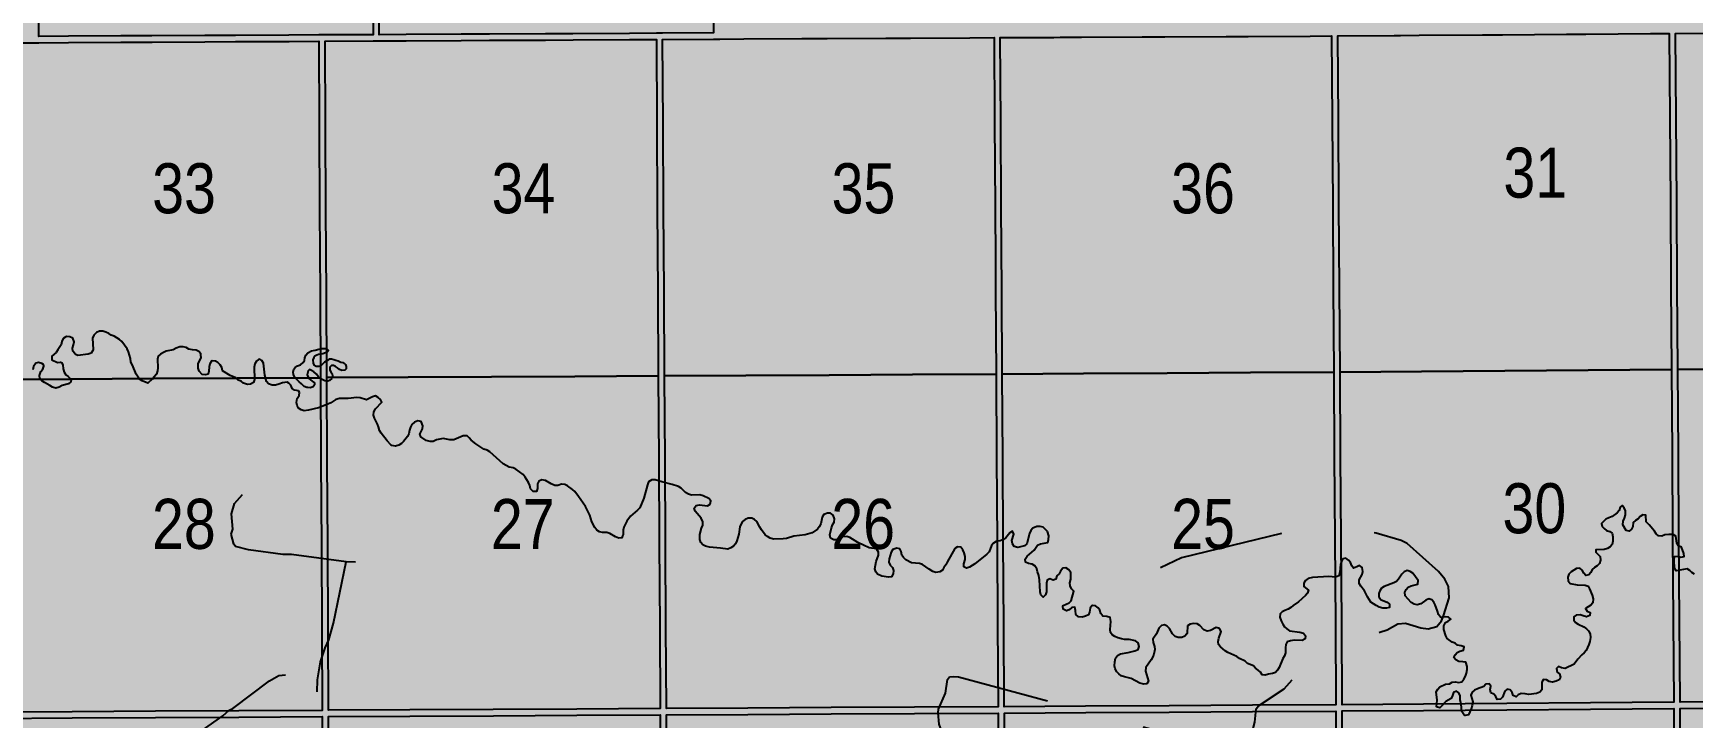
# Model space of a CAD drawing. Extents: x 403018 to 417191, y 6033193 to 6042673.
# Drawn here: x 415501.1 to 415766.7, y 6036836 to 6036945.5 of the extents above; entities that cross this region are included whole.
import ezdxf

# ---------------------------------------------------------------- set-up
doc = ezdxf.new("R2010")
doc.units = 0
doc.header["$LTSCALE"] = 5
doc.linetypes.add('DASHED2', pattern=[9.525, 6.35, -3.175])
for name, color, linetype in [('Quarters', 8, 'Continuous'), ('RoadSeg', 57, 'DASHED2'), ('T-WATER', 160, 'Continuous')]:
    doc.layers.add(name, color=color, linetype=linetype)
doc.layers.add('ROUTE-MAP-BACKGROUND-H', color=7, linetype='Continuous', true_color=0xf0ebff)
doc.styles.add('120', font='ARIALN.TTF', dxfattribs={"height": 13})

msp = doc.modelspace()

# ---------------------------------------------------------------- hatches: boundary and pattern name
at = {"layer": 'ROUTE-MAP-BACKGROUND-H'}
h = msp.add_hatch(color=256, dxfattribs=at)
h.dxf.hatch_style = 1
h.paths.add_polyline_path([(412923.423, 6037807.465), (416092.9, 6037807.465), (416092.9, 6035965.758), (412923.423, 6035965.758)])

# ---------------------------------------------------------------- linework, layer by layer
at = {"layer": 'Quarters'}
for points in [[(415609.904, 6036959.095), (415609.982, 6036945.568), (415601.847, 6036945.527), (415600.843, 6036945.522), (415596.531, 6036945.501), (415587.503, 6036945.455), (415583.08, 6036945.433), (415574.163, 6036945.389), (415569.628, 6036945.366), (415560.823, 6036945.322), (415556.512, 6036945.3), (415556.439, 6036958.827), (415556.365, 6036972.355), (415556.292, 6036985.743), (415556.22, 6036999.132), (415569.331, 6036999.198), (415582.778, 6036999.265), (415596.224, 6036999.333), (415609.67, 6036999.4), (415609.748, 6036986.011), (415609.825, 6036972.622), (415609.904, 6036959.095)], [(415555.434, 6036958.822), (415555.508, 6036945.295), (415547.818, 6036945.257), (415546.813, 6036945.252), (415542.057, 6036945.228), (415533.475, 6036945.185), (415528.605, 6036945.16), (415520.136, 6036945.118), (415515.154, 6036945.093), (415506.797, 6036945.051), (415502.038, 6036945.027), (415501.969, 6036958.554), (415501.901, 6036972.082), (415501.833, 6036985.47), (415501.765, 6036998.859), (415514.876, 6036998.925), (415528.323, 6036998.992), (415541.769, 6036999.06), (415555.215, 6036999.127), (415555.288, 6036985.738), (415555.361, 6036972.349), (415555.434, 6036958.822)], [(415507.075, 6036890.209), (415494.066, 6036890.14), (415493.999, 6036903.529), (415493.933, 6036916.918), (415493.866, 6036930.446), (415493.799, 6036943.973), (415501.039, 6036944.012), (415502.043, 6036944.017), (415506.802, 6036944.042), (415515.159, 6036944.086), (415520.141, 6036944.113), (415528.611, 6036944.157), (415533.48, 6036944.183), (415542.062, 6036944.229), (415546.819, 6036944.254), (415546.891, 6036930.726), (415546.963, 6036917.199), (415547.034, 6036903.81), (415547.105, 6036890.42), (415533.762, 6036890.35), (415520.418, 6036890.279), (415507.075, 6036890.209)], [(415601.078, 6036904.095), (415601.154, 6036890.706), (415587.809, 6036890.636), (415574.464, 6036890.565), (415561.119, 6036890.494), (415548.11, 6036890.426), (415548.038, 6036903.815), (415547.967, 6036917.204), (415547.895, 6036930.732), (415547.823, 6036944.259), (415555.513, 6036944.3), (415556.517, 6036944.305), (415560.828, 6036944.328), (415569.634, 6036944.374), (415574.168, 6036944.398), (415583.085, 6036944.446), (415587.508, 6036944.469), (415596.536, 6036944.517), (415600.848, 6036944.54), (415600.925, 6036931.012), (415601.002, 6036917.485), (415601.078, 6036904.095)], [(415655.122, 6036904.381), (415655.203, 6036890.992), (415641.858, 6036890.921), (415628.513, 6036890.851), (415615.168, 6036890.78), (415602.158, 6036890.711), (415602.082, 6036904.101), (415602.006, 6036917.49), (415601.929, 6036931.017), (415601.853, 6036944.545), (415609.988, 6036944.588), (415610.992, 6036944.593), (415614.858, 6036944.614), (415624.108, 6036944.663), (415628.198, 6036944.684), (415637.559, 6036944.734), (415641.538, 6036944.755), (415651.011, 6036944.805), (415654.878, 6036944.825), (415654.96, 6036931.298), (415655.041, 6036917.77), (415655.094, 6036908.979), (415655.122, 6036904.381)], [(415709.167, 6036904.705), (415709.252, 6036891.316), (415695.907, 6036891.236), (415682.562, 6036891.156), (415669.217, 6036891.076), (415656.207, 6036890.998), (415656.126, 6036904.387), (415656.046, 6036917.776), (415655.964, 6036931.303), (415655.882, 6036944.83), (415664.462, 6036944.873), (415665.467, 6036944.878), (415668.888, 6036944.896), (415678.582, 6036944.945), (415682.228, 6036944.963), (415692.033, 6036945.012), (415695.568, 6036945.03), (415705.484, 6036945.08), (415708.908, 6036945.098), (415708.995, 6036931.596), (415709.081, 6036918.094), (415709.167, 6036904.705)], [(415723.265, 6036891.42), (415710.257, 6036891.324), (415710.171, 6036904.713), (415710.085, 6036918.102), (415709.999, 6036931.604), (415709.913, 6036945.105), (415718.935, 6036945.172), (415719.939, 6036945.179), (415722.917, 6036945.201), (415733.055, 6036945.276), (415736.256, 6036945.3), (415746.506, 6036945.376), (415749.595, 6036945.399), (415759.956, 6036945.475), (415762.934, 6036945.497), (415763.025, 6036931.996), (415763.116, 6036918.495), (415763.207, 6036905.106), (415763.297, 6036891.717), (415749.953, 6036891.618), (415736.609, 6036891.519), (415723.265, 6036891.42)], [(415777.31, 6036891.82), (415764.301, 6036891.724), (415764.211, 6036905.113), (415764.12, 6036918.502), (415764.029, 6036932.003), (415763.938, 6036945.505), (415773.407, 6036945.575), (415774.411, 6036945.582), (415776.942, 6036945.601), (415787.527, 6036945.679), (415790.281, 6036945.7), (415800.978, 6036945.779), (415803.62, 6036945.799), (415814.428, 6036945.879), (415816.959, 6036945.897), (415817.055, 6036932.396), (415817.151, 6036918.895), (415817.247, 6036905.506), (415817.342, 6036892.117), (415803.998, 6036892.018), (415790.654, 6036891.919), (415777.31, 6036891.82)], [(415507.344, 6036836.986), (415494.33, 6036836.918), (415494.265, 6036849.972), (415494.199, 6036863.361), (415494.132, 6036876.751), (415494.066, 6036890.14), (415507.075, 6036890.209), (415520.418, 6036890.279), (415533.762, 6036890.35), (415547.105, 6036890.42), (415547.177, 6036877.031), (415547.248, 6036863.642), (415547.319, 6036850.253), (415547.389, 6036837.198), (415534.04, 6036837.128), (415520.692, 6036837.057), (415507.344, 6036836.986)], [(415601.382, 6036850.538), (415601.456, 6036837.484), (415588.107, 6036837.414), (415574.757, 6036837.343), (415561.407, 6036837.272), (415548.393, 6036837.204), (415548.323, 6036850.258), (415548.252, 6036863.647), (415548.181, 6036877.036), (415548.11, 6036890.426), (415561.119, 6036890.494), (415574.464, 6036890.565), (415587.809, 6036890.636), (415601.154, 6036890.706), (415601.23, 6036877.317), (415601.306, 6036863.928), (415601.382, 6036850.538)], [(415655.445, 6036850.824), (415655.524, 6036837.77), (415642.175, 6036837.699), (415628.825, 6036837.629), (415615.475, 6036837.558), (415602.461, 6036837.489), (415602.386, 6036850.544), (415602.31, 6036863.933), (415602.234, 6036877.322), (415602.158, 6036890.711), (415615.168, 6036890.78), (415628.513, 6036890.851), (415641.858, 6036890.921), (415655.203, 6036890.992), (415655.284, 6036877.603), (415655.365, 6036864.214), (415655.445, 6036850.824)], [(415709.509, 6036851.149), (415709.593, 6036838.095), (415696.243, 6036838.015), (415682.893, 6036837.935), (415669.543, 6036837.854), (415656.529, 6036837.776), (415656.45, 6036850.83), (415656.369, 6036864.22), (415656.288, 6036877.609), (415656.207, 6036890.998), (415669.217, 6036891.076), (415682.562, 6036891.156), (415695.907, 6036891.236), (415709.252, 6036891.316), (415709.338, 6036877.927), (415709.423, 6036864.538), (415709.509, 6036851.149)], [(415723.61, 6036838.199), (415710.597, 6036838.102), (415710.513, 6036851.156), (415710.428, 6036864.546), (415710.342, 6036877.935), (415710.257, 6036891.324), (415723.265, 6036891.42), (415736.609, 6036891.519), (415749.953, 6036891.618), (415763.297, 6036891.717), (415763.387, 6036878.328), (415763.478, 6036864.939), (415763.568, 6036851.55), (415763.656, 6036838.496), (415750.308, 6036838.397), (415736.959, 6036838.298), (415723.61, 6036838.199)], [(415777.674, 6036838.6), (415764.66, 6036838.503), (415764.572, 6036851.557), (415764.482, 6036864.946), (415764.392, 6036878.335), (415764.301, 6036891.724), (415777.31, 6036891.82), (415790.654, 6036891.919), (415803.998, 6036892.018), (415817.342, 6036892.117), (415817.437, 6036878.728), (415817.532, 6036865.339), (415817.627, 6036851.95), (415817.649, 6036848.798), (415817.72, 6036838.897), (415804.371, 6036838.798), (415791.023, 6036838.699), (415777.674, 6036838.6)], [(415723.964, 6036783.639), (415710.946, 6036783.542), (415710.86, 6036796.931), (415710.774, 6036810.32), (415710.689, 6036823.709), (415710.603, 6036837.098), (415723.617, 6036837.195), (415736.966, 6036837.294), (415750.314, 6036837.393), (415763.663, 6036837.492), (415763.753, 6036824.103), (415763.844, 6036810.714), (415763.934, 6036797.325), (415764.024, 6036783.936), (415760.808, 6036783.912), (415750.671, 6036783.837), (415737.318, 6036783.738), (415723.964, 6036783.639)], [(415778.047, 6036784.04), (415765.029, 6036783.943), (415764.938, 6036797.332), (415764.848, 6036810.721), (415764.758, 6036824.11), (415764.667, 6036837.499), (415777.681, 6036837.595), (415791.03, 6036837.694), (415804.378, 6036837.793), (415817.727, 6036837.892), (415817.822, 6036824.504), (415817.917, 6036811.115), (415818.012, 6036797.726), (415818.108, 6036784.337), (415804.754, 6036784.238), (415791.401, 6036784.139), (415778.047, 6036784.04)], [(415507.62, 6036782.425), (415494.601, 6036782.356), (415494.535, 6036795.746), (415494.468, 6036809.135), (415494.402, 6036822.524), (415494.335, 6036835.913), (415507.349, 6036835.982), (415520.697, 6036836.053), (415534.046, 6036836.123), (415547.394, 6036836.194), (415547.465, 6036822.805), (415547.536, 6036809.416), (415547.608, 6036796.026), (415547.679, 6036782.637), (415534.326, 6036782.566), (415520.973, 6036782.496), (415507.62, 6036782.425)], [(415601.69, 6036796.312), (415601.766, 6036782.923), (415588.412, 6036782.853), (415575.057, 6036782.782), (415561.703, 6036782.711), (415548.683, 6036782.642), (415548.612, 6036796.032), (415548.541, 6036809.421), (415548.47, 6036822.81), (415548.398, 6036836.199), (415561.413, 6036836.268), (415574.763, 6036836.339), (415588.112, 6036836.409), (415601.462, 6036836.48), (415601.538, 6036823.091), (415601.614, 6036809.702), (415601.69, 6036796.312)], [(415655.773, 6036796.598), (415655.854, 6036783.209), (415642.499, 6036783.139), (415629.145, 6036783.068), (415615.79, 6036782.997), (415602.77, 6036782.928), (415602.694, 6036796.318), (415602.618, 6036809.707), (415602.542, 6036823.096), (415602.466, 6036836.485), (415615.481, 6036836.554), (415628.831, 6036836.625), (415642.181, 6036836.695), (415655.53, 6036836.766), (415655.611, 6036823.377), (415655.692, 6036809.988), (415655.773, 6036796.598)], [(415709.856, 6036796.924), (415709.941, 6036783.534), (415696.587, 6036783.454), (415683.232, 6036783.374), (415669.877, 6036783.294), (415656.858, 6036783.215), (415656.777, 6036796.604), (415656.696, 6036809.994), (415656.615, 6036823.383), (415656.535, 6036836.772), (415669.549, 6036836.85), (415682.899, 6036836.93), (415696.249, 6036837.01), (415709.599, 6036837.091), (415709.685, 6036823.702), (415709.77, 6036810.313), (415709.856, 6036796.924)]]:
    msp.add_lwpolyline(points, close=True, dxfattribs=at)
at = {"layer": 'RoadSeg', "flags": 128}
for points in [[(415552.676, 6036860.92), (415551.211, 6036860.987), (415542.453, 6036862.152), (415541.054, 6036862.119), (415535.593, 6036862.885), (415533.495, 6036863.418), (415533.229, 6036863.784), (415532.829, 6036865.382), (415533.062, 6036866.182), (415532.862, 6036868.646), (415533.362, 6036870.311), (415534.594, 6036871.71)], [(415647.281, 6036827.454), (415647.181, 6036829.585), (415646.382, 6036833.881), (415646.315, 6036834.413), (415646.082, 6036835.013), (415645.949, 6036836.778), (415645.996, 6036837.377), (415647.115, 6036839.975), (415647.448, 6036842.139), (415647.779, 6036842.538), (415648.413, 6036842.605), (415649.213, 6036842.572), (415691.47, 6036831.117), (415692.07, 6036830.784), (415694.168, 6036830.284), (415694.767, 6036830.284), (415695.266, 6036830.617), (415695.566, 6036831.25), (415696.632, 6036835.313), (415696.832, 6036837.444), (415697.198, 6036837.943), (415701.294, 6036840.641), (415702.759, 6036842.239), (415704.158, 6036843.305), (415711.683, 6036847.101), (415712.283, 6036847.567), (415716.645, 6036849.698), (415717.777, 6036850.098), (415719.476, 6036851.03), (415720.708, 6036851.163), (415723.205, 6036850.397), (415724.337, 6036850.231), (415725.736, 6036850.63), (415726.502, 6036851.53), (415726.802, 6036852.329), (415727.701, 6036855.226), (415727.634, 6036856.991), (415727.001, 6036858.19), (415726.002, 6036859.389), (415720.974, 6036863.884), (415720.042, 6036864.35), (415716.046, 6036865.549), (415714.148, 6036865.749), (415712.916, 6036866.215), (415706.589, 6036867.913), (415704.957, 6036867.713), (415703.359, 6036866.182), (415702.559, 6036865.915), (415684.877, 6036861.619), (415681.514, 6036860.021)], [(415546.582, 6036840.174), (415546.615, 6036842.106), (415547.115, 6036844.936), (415547.847, 6036847.201), (415548.447, 6036848.499), (415549.179, 6036851.13), (415551.211, 6036860.987)], [(415514.947, 6036826.188), (415517.844, 6036826.854), (415520.009, 6036827.92), (415524.071, 6036831.084), (415531.464, 6036836.345), (415532.463, 6036837.244), (415533.062, 6036837.51), (415538.956, 6036841.939), (415540.455, 6036842.772), (415541.754, 6036842.905), (415542.986, 6036842.638), (415546.582, 6036840.174), (415546.782, 6036833.348), (415546.948, 6036829.285), (415547.179, 6036826.769), (415547.512, 6036825.691)]]:
    msp.add_lwpolyline(points, dxfattribs=at)
at = {"layer": 'T-WATER'}
for points in [[(415511.234, 6036897.641), (415510.843, 6036897.217), (415510.635, 6036896.763), (415510.708, 6036894.918), (415510.679, 6036894.761), (415510.412, 6036894.361), (415509.921, 6036894.165), (415508.294, 6036893.96), (415508.043, 6036894.062), (415507.77, 6036894.269), (415507.475, 6036894.647), (415507.403, 6036895.142), (415507.591, 6036895.675), (415507.673, 6036896.172), (415507.449, 6036896.718), (415507.001, 6036896.966), (415506.494, 6036897.004), (415506.335, 6036896.955), (415505.947, 6036896.668), (415505.723, 6036896.223), (415505.582, 6036895.692), (415505.066, 6036894.874), (415504.789, 6036894.475), (415504.089, 6036893.839), (415504.124, 6036893.273), (415505.027, 6036892.846), (415505.481, 6036892.918), (415505.671, 6036892.85), (415505.866, 6036892.469), (415505.935, 6036891.851), (415506.076, 6036891.299), (415506.373, 6036890.901), (415506.741, 6036890.615), (415507.189, 6036890.106), (415507.142, 6036889.751), (415506.766, 6036889.451), (415505.775, 6036889.146), (415505.294, 6036888.883), (415504.735, 6036888.754), (415504.196, 6036888.891), (415503.798, 6036889.182), (415502.921, 6036889.64), (415502.531, 6036889.921), (415502.205, 6036890.277), (415502.155, 6036890.772), (415502.356, 6036891.392), (415502.66, 6036891.776), (415502.817, 6036892.251), (415502.8, 6036892.531), (415502.53, 6036892.698), (415502.001, 6036892.827), (415501.772, 6036892.824), (415501.574, 6036892.759), (415501.197, 6036892.228), (415501.072, 6036891.694)], [(415530.657, 6036892.856), (415530.283, 6036893.047), (415529.765, 6036893.094), (415529.655, 6036893.046), (415529.396, 6036892.641), (415529.294, 6036892.152), (415529.238, 6036891.477), (415529.101, 6036890.989), (415528.701, 6036890.888), (415528.182, 6036890.914), (415527.668, 6036891.463), (415527.551, 6036891.947), (415527.499, 6036892.536), (415527.526, 6036892.707), (415527.984, 6036893.591), (415527.978, 6036894.095), (415527.931, 6036894.216), (415527.636, 6036894.595), (415527.206, 6036894.842), (415526.604, 6036894.897), (415526.04, 6036894.991), (415525.606, 6036895.227), (415525.13, 6036895.38), (415524.599, 6036895.38), (415523.987, 6036895.156), (415523.532, 6036894.901), (415522.406, 6036894.661), (415521.951, 6036894.453), (415521.519, 6036894.179), (415521.123, 6036893.881), (415521.027, 6036893.393), (415521.088, 6036892.019), (415521.006, 6036891.527), (415520.842, 6036890.977), (415520.204, 6036890.213), (415519.496, 6036889.569), (415518.542, 6036889.929), (415518.116, 6036890.183), (415517.581, 6036890.999), (415517, 6036892.426), (415516.759, 6036892.9), (415516.68, 6036893.51), (415516.386, 6036894.582), (415516.15, 6036895.038), (415515.302, 6036896.237), (415514.939, 6036896.557), (415514.107, 6036897.078), (415513.606, 6036897.236), (415513.207, 6036897.479), (415512.738, 6036897.678), (415512.265, 6036897.841), (415511.731, 6036897.859), (415511.234, 6036897.641)], [(415543.605, 6036888.343), (415542.927, 6036888.399), (415542.551, 6036888.693), (415542.374, 6036889.2), (415542.038, 6036889.545), (415541.742, 6036889.696), (415541.006, 6036889.621), (415540.446, 6036889.369), (415539.883, 6036889.234), (415539.381, 6036889.221), (415538.791, 6036889.443), (415538.486, 6036889.833), (415538.201, 6036890.85), (415537.986, 6036892.74), (415537.737, 6036893.173), (415537.367, 6036893.367), (415537.167, 6036893.309), (415536.874, 6036893.041), (415536.605, 6036892.64)], [(415536.605, 6036892.64), (415536.478, 6036892.109), (415536.545, 6036890.121), (415536.375, 6036889.649), (415535.92, 6036889.407), (415535.412, 6036889.346), (415534.789, 6036889.568), (415534.414, 6036889.866), (415533.911, 6036890.016), (415533.552, 6036890.38), (415532.668, 6036890.782), (415531.435, 6036891.516), (415531.289, 6036892.038), (415531.033, 6036892.455), (415530.725, 6036892.821), (415530.657, 6036892.856)], [(415558.341, 6036879.677), (415557.743, 6036880.316), (415556.785, 6036881.554), (415556.551, 6036881.986), (415556.396, 6036882.542), (415556.2, 6036883.001), (415555.746, 6036883.923), (415555.6, 6036884.409), (415555.629, 6036884.964), (415555.916, 6036885.464), (415556.926, 6036886.49), (415556.729, 6036886.949), (415556.354, 6036887.276), (415555.905, 6036887.492), (415555.425, 6036887.359), (415554.475, 6036886.856), (415553.434, 6036887.185), (415552.936, 6036887.228), (415551.53, 6036887.088), (415550.121, 6036887.078), (415549.581, 6036886.924), (415548.745, 6036886.397), (415548.294, 6036886.184), (415546.759, 6036885.61), (415545.189, 6036885.207), (415544.506, 6036885.121), (415544.034, 6036885.286), (415543.585, 6036885.535), (415543.341, 6036885.963), (415543.284, 6036886.458), (415543.38, 6036887.098), (415543.675, 6036887.545), (415543.749, 6036888.045), (415543.605, 6036888.343)], [(415595.51, 6036865.339), (415595.467, 6036865.205), (415595.441, 6036865.124), (415595.338, 6036864.804), (415594.843, 6036864.767), (415594.327, 6036864.986), (415593.415, 6036865.497), (415592.939, 6036865.651), (415592.231, 6036865.63), (415591.744, 6036865.745), (415591.309, 6036866.039), (415591.008, 6036866.438), (415590.537, 6036867.338), (415590.179, 6036868.414), (415589.486, 6036869.816), (415588.409, 6036871.438), (415587.781, 6036872.217), (415587.45, 6036872.552), (415586.651, 6036873.121), (415586.202, 6036873.342), (415585.693, 6036873.388), (415585.08, 6036873.191), (415584.577, 6036873.182), (415584.008, 6036873.437), (415583.108, 6036873.961), (415582.536, 6036874.072), (415582.016, 6036873.881), (415581.846, 6036873.413), (415581.835, 6036872.709), (415581.662, 6036872.231), (415581.142, 6036872.22), (415580.72, 6036872.625), (415580.574, 6036873.16), (415580.365, 6036873.66), (415579.848, 6036874.516), (415579.528, 6036874.909), (415578.362, 6036875.793), (415577.928, 6036876.011), (415577.306, 6036876.089), (415576.354, 6036876.623), (415574.206, 6036878.574), (415573.767, 6036878.812), (415573.237, 6036879.009), (415571.982, 6036879.833), (415571.214, 6036880.451), (415570.9, 6036880.819), (415570.545, 6036881.114), (415569.941, 6036881.099), (415568.45, 6036880.479), (415567.816, 6036880.469), (415566.742, 6036880.711), (415565.666, 6036880.481), (415565.131, 6036880.211), (415564.633, 6036880.188), (415564.011, 6036880.346), (415563.181, 6036880.933), (415562.972, 6036881.385), (415563.447, 6036882.241), (415563.465, 6036882.741), (415563.205, 6036883.423), (415562.699, 6036883.512), (415562.132, 6036883.299), (415561.733, 6036882.945), (415561.505, 6036882.503), (415561.341, 6036882.031), (415561.222, 6036881.44), (415561.011, 6036880.987), (415560.403, 6036880.205), (415560.037, 6036879.879), (415559.611, 6036879.618), (415559.111, 6036879.483), (415558.509, 6036879.563), (415558.341, 6036879.677)], [(415636.949, 6036858.647), (415636.241, 6036858.979), (415635.96, 6036859.383), (415635.788, 6036859.855), (415636.021, 6036861.016), (415636.391, 6036862.023), (415636.386, 6036862.528), (415636.065, 6036863.035), (415634.891, 6036863.192), (415633.075, 6036864.055), (415631.786, 6036864.855), (415631.307, 6036865.005), (415630.66, 6036864.943), (415629.744, 6036864.484), (415629.241, 6036864.472), (415628.706, 6036864.739), (415628.619, 6036865.301), (415628.856, 6036866.402), (415629.042, 6036866.866), (415629.303, 6036867.317), (415629.348, 6036867.817), (415629.123, 6036868.426), (415628.708, 6036868.725), (415628.208, 6036868.747), (415627.661, 6036868.531), (415627.404, 6036868.119), (415627.145, 6036867.021), (415626.923, 6036866.574), (415626.643, 6036866.174), (415625.769, 6036865.601), (415624.677, 6036865.276), (415622.848, 6036865.088), (415621.654, 6036864.711), (415621.16, 6036864.641), (415619.618, 6036864.586), (415619.078, 6036864.745), (415618.648, 6036864.992), (415618.28, 6036865.306), (415617.669, 6036866.079), (415617.416, 6036866.509), (415616.94, 6036867.41), (415616.578, 6036867.735), (415616.128, 6036867.939), (415615.518, 6036867.936), (415615.032, 6036867.737), (415614.652, 6036867.417), (415614.398, 6036867.023), (415614.228, 6036866.553), (415614.03, 6036865.371), (415613.724, 6036864.305), (415613.496, 6036863.86), (415613.19, 6036863.482), (415612.785, 6036863.193), (415612.309, 6036862.997), (415611.124, 6036863.161), (415609.353, 6036863.306), (415608.714, 6036863.449), (415608.294, 6036863.698), (415607.964, 6036864.073), (415607.827, 6036864.553), (415607.78, 6036865.31), (415608.049, 6036866.358), (415608.293, 6036866.838), (415608.262, 6036867.336), (415607.994, 6036867.925), (415607.056, 6036869.043), (415606.909, 6036869.532), (415607.242, 6036869.957), (415607.729, 6036870.054), (415609.053, 6036869.914), (415609.465, 6036870.176), (415609.558, 6036870.716), (415609.269, 6036871.097), (415608.353, 6036871.536), (415607.81, 6036871.681), (415606.448, 6036871.61), (415605.975, 6036871.77), (415605.512, 6036872.074), (415604.791, 6036872.745), (415604.381, 6036872.999), (415603.389, 6036873.348), (415601.724, 6036873.782), (415600.676, 6036874.068), (415600.14, 6036874.061), (415599.593, 6036873.733), (415599.408, 6036873.269), (415598.865, 6036871.121), (415598.188, 6036869.61), (415597.847, 6036869.211), (415597.066, 6036868.606), (415596.711, 6036868.255), (415596.106, 6036867.464), (415595.647, 6036866.532), (415595.55, 6036866.042), (415595.51, 6036865.339)], [(415759.744, 6036866.874), (415759.248, 6036867.347), (415759.19, 6036868.417), (415758.692, 6036868.47), (415758.264, 6036868.207), (415757.939, 6036867.841), (415757.511, 6036867.573), (415757.173, 6036867.235), (415757.111, 6036866.637), (415756.868, 6036866.185), (415756.522, 6036865.847), (415756.056, 6036865.997), (415755.509, 6036866.885), (415755.532, 6036867.454), (415755.759, 6036867.954), (415755.922, 6036868.473), (415755.955, 6036869.104), (415755.738, 6036869.602), (415755.417, 6036869.962), (415755.085, 6036869.686), (415754.913, 6036869.163), (415754.598, 6036868.778), (415753.79, 6036868.196), (415753.279, 6036868.022), (415752.806, 6036867.788), (415752.08, 6036867.096), (415752.175, 6036866.599), (415752.523, 6036866.282), (415752.915, 6036865.995), (415753.42, 6036865.84), (415753.822, 6036865.56), (415753.905, 6036864.939), (415753.889, 6036864.288), (415753.781, 6036863.729), (415753.497, 6036863.349), (415753.052, 6036863.089), (415752.509, 6036862.917), (415751.182, 6036862.876), (415751.163, 6036862.527), (415751.852, 6036861.828), (415751.922, 6036861.236), (415751.794, 6036860.672), (415751.403, 6036860.338), (415750.953, 6036860.065), (415750.591, 6036859.716), (415750.363, 6036859.249), (415750.048, 6036858.876), (415749.567, 6036858.771), (415749.277, 6036859.163), (415749.019, 6036859.635), (415748.638, 6036859.928), (415748.092, 6036859.885), (415747.236, 6036859.336), (415746.886, 6036858.993), (415746.694, 6036858.515), (415746.777, 6036857.908), (415747.073, 6036857.491), (415748.193, 6036857.282), (415749.461, 6036857.246), (415749.946, 6036857.069), (415750.191, 6036856.628), (415750.6, 6036855.61), (415750.745, 6036855.044), (415750.679, 6036854.426), (415750.371, 6036854.047), (415749.551, 6036853.483), (415749.784, 6036853.06), (415750.259, 6036852.842), (415750.201, 6036852.354), (415749.697, 6036852.175), (415749.163, 6036852.307), (415748.687, 6036852.495), (415748.05, 6036852.448), (415747.667, 6036852.142), (415747.663, 6036851.628), (415747.954, 6036851.249), (415748.366, 6036850.983), (415749.281, 6036850.565), (415749.686, 6036850.261), (415750.025, 6036849.901), (415750.264, 6036849.462), (415750.318, 6036848.85), (415750.236, 6036848.237), (415750.054, 6036847.724), (415749.638, 6036846.775), (415749.335, 6036846.412), (415748.962, 6036846.095), (415748.288, 6036845.377), (415747.71, 6036844.574), (415746.269, 6036843.909), (415745.679, 6036843.993), (415745.225, 6036844.199), (415744.885, 6036843.915), (415744.979, 6036843.324), (415745.344, 6036843.017), (415745.555, 6036842.531), (415745.292, 6036842.093), (415744.841, 6036841.852), (415744.276, 6036841.733), (415743.704, 6036841.814), (415743.284, 6036842.073), (415742.814, 6036842.121), (415742.54, 6036841.731), (415742.569, 6036841.094), (415742.531, 6036840.483), (415742.227, 6036840.112), (415741.714, 6036839.914), (415740.447, 6036839.761), (415739.89, 6036839.862), (415739.247, 6036839.873), (415738.771, 6036839.669), (415738.417, 6036839.352), (415737.947, 6036839.552), (415737.773, 6036840.071), (415737.501, 6036840.489), (415736.981, 6036840.595), (415736.639, 6036840.263), (415736.248, 6036839.309), (415735.914, 6036838.975), (415735.387, 6036838.925), (415735.188, 6036839.435), (415734.853, 6036839.787), (415734.391, 6036840.018), (415734.257, 6036840.542), (415734.377, 6036841.071), (415734.107, 6036841.459), (415733.588, 6036841.372), (415733.274, 6036841.016), (415732.223, 6036840.665), (415731.78, 6036840.41), (415731.4, 6036840.092), (415731.192, 6036839.61), (415731.516, 6036838.538), (415731.387, 6036837.972), (415731.221, 6036837.431), (415730.799, 6036836.504), (415730.301, 6036836.373), (415730.083, 6036836.55), (415729.735, 6036837.028), (415729.637, 6036838.178), (415729.491, 6036838.869), (415729.465, 6036839.521), (415729.275, 6036839.984), (415728.898, 6036840.289), (415728.424, 6036840.063), (415728.266, 6036839.559), (415728.032, 6036839.12), (415727.18, 6036838.618), (415726.548, 6036837.909), (415726.199, 6036837.602), (415725.71, 6036837.743), (415725.776, 6036838.817), (415725.644, 6036840.15), (415725.895, 6036840.582), (415726.213, 6036840.942), (415727.119, 6036841.394), (415727.775, 6036841.459), (415728.204, 6036841.695), (415728.691, 6036841.754), (415729.246, 6036841.643), (415729.736, 6036841.76), (415730.064, 6036842.202), (415730.311, 6036842.655), (415730.489, 6036843.139), (415730.572, 6036843.734), (415730.574, 6036844.236), (415730.402, 6036844.889), (415729.881, 6036844.987), (415729.236, 6036845.028), (415728.8, 6036845.272), (415728.463, 6036845.644), (415728.655, 6036846.104), (415728.997, 6036846.463), (415729.44, 6036846.693), (415730.005, 6036846.85), (415730.105, 6036847.344), (415729.633, 6036847.529), (415729.027, 6036847.621), (415728.66, 6036847.943), (415728.175, 6036848.12), (415727.401, 6036848.687), (415727.189, 6036849.139), (415726.861, 6036850.161), (415726.862, 6036850.715), (415727.127, 6036851.247), (415727.568, 6036851.486), (415727.957, 6036851.773), (415727.624, 6036852.11), (415727.133, 6036852.149), (415726.457, 6036852.069), (415726.307, 6036852.109), (415726.011, 6036852.51), (415725.871, 6036853.055), (415725.488, 6036854.057), (415725.242, 6036854.492), (415724.936, 6036854.878), (415724.448, 6036855.055), (415724.003, 6036854.829), (415723.185, 6036854.247), (415722.615, 6036854.102), (415722.122, 6036854.183), (415721.643, 6036854.43), (415720.686, 6036855.533), (415720.632, 6036856.102), (415720.838, 6036856.55), (415721.179, 6036856.907), (415721.64, 6036857.138), (415722.719, 6036857.394), (415722.774, 6036857.979), (415721.875, 6036859.153), (415721.459, 6036859.426), (415720.984, 6036859.591), (415720.504, 6036859.372), (415720.161, 6036859), (415719.602, 6036858.178), (415719.278, 6036857.816), (415718.838, 6036857.574), (415717.324, 6036856.991), (415716.912, 6036856.731), (415716.646, 6036856.335), (415716.441, 6036855.873), (415716.451, 6036855.366), (415716.505, 6036855.237), (415716.832, 6036854.873), (415717.791, 6036854.51), (415718.169, 6036854.177), (415718.186, 6036853.645), (415717.711, 6036853.522), (415717.123, 6036853.556), (415716.522, 6036853.724), (415716.015, 6036853.965), (415715.175, 6036854.518), (415714.645, 6036855.352), (415714.183, 6036856.305), (415713.557, 6036857.046), (415713.309, 6036857.481), (415713.314, 6036858.087), (415713.807, 6036858.944), (415713.876, 6036859.438), (415713.796, 6036860.053), (415713.358, 6036860.378), (415712.964, 6036860.161), (415712.921, 6036860.138), (415712.419, 6036859.945), (415712.122, 6036860.347), (415711.901, 6036860.851), (415711.598, 6036861.251), (415711.18, 6036861.526), (415710.699, 6036861.465), (415710.46, 6036861.029), (415710.319, 6036860.518), (415710.212, 6036859.314), (415710.042, 6036858.729), (415709.522, 6036858.498), (415708.432, 6036858.62), (415705.826, 6036858.45), (415705.171, 6036858.286), (415704.7, 6036857.99), (415704.473, 6036857.539), (415704.455, 6036857.033), (415705.217, 6036856.418), (415705.041, 6036855.937), (415704.73, 6036855.556), (415703.614, 6036854.549), (415702.767, 6036853.965), (415702.397, 6036853.631), (415701.969, 6036853.375), (415701.436, 6036853.197), (415700.998, 6036852.963), (415700.66, 6036852.616), (415700.624, 6036852.12), (415700.83, 6036851.52), (415701.078, 6036850.993), (415701.366, 6036850.585), (415701.719, 6036850.215), (415702.142, 6036849.934), (415703.814, 6036849.682), (415704.381, 6036849.524), (415704.727, 6036849.144), (415704.649, 6036848.646), (415704.181, 6036848.388), (415702.911, 6036848.415), (415702.299, 6036848.336), (415701.783, 6036848.152), (415701.557, 6036847.712), (415701.51, 6036847.216), (415701.538, 6036846.398), (415701.376, 6036845.926), (415701.113, 6036845.488), (415700.502, 6036844.058), (415700.257, 6036843.623), (415699.907, 6036843.266), (415699.446, 6036843.073), (415698.801, 6036842.996), (415698.269, 6036842.806), (415697.78, 6036842.877), (415697.511, 6036843.32), (415697.142, 6036843.651), (415696.724, 6036843.936), (415696.384, 6036844.297), (415695.462, 6036844.714), (415695.088, 6036845.068), (415694.175, 6036845.505), (415693.732, 6036845.801), (415692.307, 6036846.456), (415691.879, 6036846.718), (415691.127, 6036847.337), (415690.821, 6036847.721), (415690.751, 6036848.216), (415690.871, 6036848.767), (415691.208, 6036849.802), (415690.982, 6036850.318), (415690.443, 6036850.435), (415689.519, 6036849.986), (415688.968, 6036849.879), (415688.437, 6036850.07), (415687.798, 6036850.774), (415687.389, 6036851.054), (415686.782, 6036851.082), (415686.284, 6036851.013), (415685.817, 6036850.708), (415685.786, 6036849.568), (415685.754, 6036849.465), (415685.41, 6036849.092), (415684.957, 6036848.881), (415684.348, 6036848.842), (415683.869, 6036848.996), (415683.435, 6036849.452)], [(415663.419, 6036865.818), (415662.771, 6036866.5), (415662.286, 6036866.632), (415661.71, 6036866.589), (415661.106, 6036866.37), (415660.752, 6036865.954), (415660.538, 6036865.492), (415660.143, 6036863.818), (415659.749, 6036863.507), (415658.703, 6036863.256), (415658.106, 6036863.39), (415657.814, 6036863.827), (415657.717, 6036864.388), (415658.051, 6036865.395), (415657.822, 6036865.842), (415657.402, 6036865.582), (415656.78, 6036864.821), (415656.376, 6036864.528), (415655.866, 6036864.304), (415655.246, 6036864.201), (415654.812, 6036863.953), (415654.457, 6036863.575), (415654.12, 6036862.566), (415653.754, 6036862.179), (415651.808, 6036860.641), (415650.968, 6036860.103), (415650.496, 6036859.928), (415650.062, 6036860.166), (415650.033, 6036860.655), (415650.24, 6036861.311), (415650.273, 6036861.811), (415650.12, 6036862.393), (415649.877, 6036862.901), (415649.58, 6036863.325), (415649.024, 6036863.365), (415648.629, 6036863.086), (415647.376, 6036860.931), (415647.155, 6036860.458), (415646.856, 6036860.063), (415646.62, 6036859.618), (415646.187, 6036859.369), (415645.571, 6036859.264), (415645.101, 6036859.435), (415644.528, 6036859.791)], [(415766.979, 6036858.989), (415766.551, 6036859.257), (415766.209, 6036859.585), (415765.791, 6036859.85), (415764.03, 6036859.521), (415763.75, 6036859.945), (415763.701, 6036861.246), (415763.781, 6036861.824), (415764.294, 6036861.861), (415764.798, 6036861.682), (415765.314, 6036861.818), (415765.281, 6036862.303), (415764.876, 6036863.293), (415764.431, 6036863.529), (415764.158, 6036863.949), (415763.974, 6036865.082), (415763.543, 6036865.321), (415762.876, 6036865.345), (415762.221, 6036865.295), (415761.724, 6036865.083), (415761.191, 6036865.107), (415760.833, 6036865.42), (415760.558, 6036865.858), (415759.744, 6036866.874)], [(415683.435, 6036849.452), (415682.947, 6036850.275), (415682.613, 6036850.655), (415682.16, 6036850.866), (415681.665, 6036850.759), (415681.274, 6036850.371), (415680.856, 6036849.459), (415680.317, 6036848.577), (415680.335, 6036848.079), (415680.559, 6036847.408), (415680.592, 6036846.909), (415680.47, 6036846.214), (415680.3, 6036845.744), (415680.038, 6036845.285), (415679.164, 6036844.076), (415679.101, 6036843.477), (415679.623, 6036841.874), (415679.338, 6036841.464), (415678.847, 6036841.389), (415678.192, 6036841.553), (415676.833, 6036842.279), (415675.764, 6036842.544), (415675.22, 6036842.733), (415674.835, 6036843.019), (415674.511, 6036843.378), (415674.285, 6036843.824), (415674.178, 6036844.337), (415674.2, 6036844.939), (415674.314, 6036845.557), (415674.641, 6036845.97), (415675.129, 6036846.217), (415676.359, 6036846.431), (415677.399, 6036846.712), (415677.933, 6036846.938), (415678.103, 6036847.441), (415677.965, 6036847.99), (415677.526, 6036848.318), (415676.492, 6036848.519), (415675.754, 6036848.56), (415675.263, 6036848.649), (415674.691, 6036848.809), (415674.225, 6036849.028), (415673.777, 6036849.26), (415673.495, 6036849.667), (415673.449, 6036850.161), (415673.557, 6036851.413), (415673.443, 6036852.052), (415672.927, 6036852.231), (415672.271, 6036852.29), (415671.975, 6036852.677), (415671.814, 6036853.218), (415671.531, 6036853.611), (415671.144, 6036853.926), (415670.628, 6036853.985), (415670.515, 6036853.935), (415670.244, 6036853.525), (415670.163, 6036852.923), (415669.976, 6036852.459), (415669.514, 6036852.25), (415668.987, 6036852.129), (415668.397, 6036852.18), (415667.967, 6036852.536), (415667.94, 6036853.154), (415667.828, 6036853.682), (415667.331, 6036853.639), (415666.927, 6036853.306), (415666.454, 6036853.125), (415665.961, 6036853.365), (415665.872, 6036853.891), (415665.92, 6036853.987), (415666.902, 6036854.38), (415667.249, 6036854.722), (415667.636, 6036856.273), (415667.296, 6036856.656), (415667.072, 6036857.121), (415667, 6036857.616), (415667.158, 6036858.176), (415667.197, 6036858.674), (415667.146, 6036859.239), (415666.789, 6036859.711), (415666.375, 6036859.988), (415665.874, 6036859.922), (415665.532, 6036859.479), (415665.286, 6036859.053), (415664.908, 6036858.734), (415664.791, 6036858.197), (415664.343, 6036858.036), (415663.834, 6036858.22), (415663.396, 6036858.036), (415663.259, 6036857.559), (415663.296, 6036856.143), (415663.139, 6036855.667), (415662.755, 6036855.328), (415662.391, 6036855.659), (415662.253, 6036856.137), (415662.15, 6036858.091), (415662.026, 6036858.769), (415661.832, 6036859.348), (415661.732, 6036859.839), (415661.435, 6036860.33), (415660.994, 6036860.594), (415660.408, 6036860.711), (415659.934, 6036860.892), (415659.871, 6036861.411), (415660.168, 6036861.89), (415661.315, 6036862.823), (415661.857, 6036863.644), (415662.309, 6036863.855), (415663.476, 6036864.073), (415663.608, 6036864.55), (415663.649, 6036865.119), (415663.419, 6036865.818)], [(415644.528, 6036859.791), (415643.411, 6036860.516), (415642.947, 6036860.704), (415641.696, 6036860.826), (415640.779, 6036861.288), (415640.421, 6036861.63), (415640.143, 6036862.043), (415640.03, 6036862.601), (415639.818, 6036863.055), (415639.326, 6036863.133), (415638.693, 6036862.914), (415638.42, 6036862.496), (415638.122, 6036861.466), (415638.045, 6036860.895), (415638.251, 6036860.44), (415638.63, 6036860.069), (415638.791, 6036859.595), (415638.717, 6036859.059), (415638.463, 6036858.535), (415637.981, 6036858.491), (415636.949, 6036858.647)]]:
    msp.add_lwpolyline(points, dxfattribs=at)
msp.add_lwpolyline([(415545.439, 6036888.816), (415545.081, 6036888.852), (415544.932, 6036888.868), (415544.475, 6036889.038), (415544.07, 6036889.445), (415543.681, 6036889.768), (415543.309, 6036890.107), (415543.005, 6036890.464), (415542.803, 6036890.921), (415542.736, 6036891.328), (415542.839, 6036891.769), (415543.042, 6036892.073), (415543.432, 6036892.293), (415543.907, 6036892.478), (415544.33, 6036892.833), (415544.517, 6036893.188), (415544.62, 6036893.611), (415544.756, 6036894.018), (415545.062, 6036894.407), (415545.655, 6036894.694), (415546.231, 6036894.845), (415546.857, 6036894.98), (415547.382, 6036895.08), (415547.873, 6036895.096), (415548.194, 6036894.977), (415548.38, 6036894.773), (415548.143, 6036894.486), (415547.482, 6036894.25), (415546.771, 6036894.133), (415546.517, 6036894.049), (415546.178, 6036893.846), (415546.008, 6036893.643), (415545.889, 6036893.253), (415545.939, 6036892.745), (415546.039, 6036892.474), (415546.411, 6036892.253), (415546.835, 6036892.252), (415547.207, 6036892.353), (415547.275, 6036892.421), (415547.784, 6036892.945), (415548.411, 6036893.333), (415548.614, 6036893.418), (415548.885, 6036893.434), (415549.23, 6036893.353), (415549.579, 6036893.246), (415549.951, 6036893.093), (415550.374, 6036892.923), (415550.661, 6036892.838), (415550.824, 6036892.756), (415550.898, 6036892.719), (415551.118, 6036892.515), (415551.219, 6036892.193), (415551.184, 6036891.837), (415550.98, 6036891.635), (415550.49, 6036891.568), (415550.117, 6036891.755), (415549.796, 6036891.992), (415549.492, 6036892.213), (415549.171, 6036892.349), (415548.866, 6036892.35), (415548.611, 6036892.096), (415548.577, 6036891.622), (415548.796, 6036891.266), (415548.965, 6036891.012), (415549.015, 6036890.724), (415548.896, 6036890.317), (415548.557, 6036889.945), (415548.252, 6036889.861), (415547.812, 6036889.912), (415547.254, 6036890.185), (415546.73, 6036890.626), (415546.443, 6036890.982), (415546.054, 6036891.339), (415545.682, 6036891.594), (415545.361, 6036891.747), (415545.123, 6036891.51), (415544.953, 6036890.9), (415545.223, 6036890.307), (415545.78, 6036889.883), (415546.135, 6036889.577), (415546.134, 6036889.272), (415545.931, 6036888.951), (415545.439, 6036888.816)], close=True, dxfattribs=at)

# ---------------------------------------------------------------- texts
at = {"layer": 'RoadSeg', "style": '120'}
for s, p in [('33', (415520.168, 6036916.725)), ('34', (415574.486, 6036916.725)), ('35', (415628.888, 6036916.725)), ('36', (415683.229, 6036916.716)), ('31', (415736.39, 6036919.224)), ('30', (415736.25, 6036865.532)), ('28', (415520.139, 6036863.033)), ('27', (415574.369, 6036862.998)), ('26', (415628.843, 6036863.024)), ('25', (415683.229, 6036863.033))]:
    msp.add_text(s, height=8.0041, dxfattribs=at).set_placement(p)

doc.saveas('drawing.dxf')
